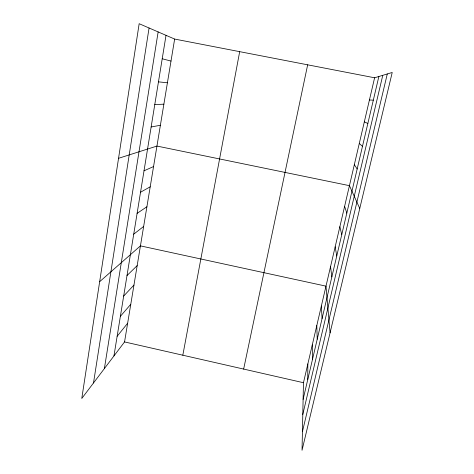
<?xml version="1.0" encoding="UTF-8"?>
<svg xmlns="http://www.w3.org/2000/svg" width="474" height="474" viewBox="0 0 474 474"><rect width="100%" height="100%" fill="white"/><g stroke="black" fill="none" stroke-linecap="round" stroke-linejoin="round"><path stroke-width="0.71" d="M307.745 379.633L307.839 363.931M374.608 77.783L303.461 382.714L302.033 450.3L392.223 72.469L374.608 77.783L174.645 39.064L139.16 23.7L81.777 398.474L124.549 341.926L174.645 39.064M93.502 382.968L149.073 27.99M104.387 368.576L158.144 31.918M113.95 355.933L166.024 35.331M182.822 355.21L239.684 51.654M243.648 369.08L307.662 64.82M303.105 399.398L378.868 76.498M302.785 414.495L382.773 75.319M302.424 431.707L387.282 73.956M117.149 336.262L127.642 323.232M120.39 316.306L130.777 304.284M123.673 296.066L133.952 285.081M127.008 275.53L137.17 265.612M99.659 281.68L140.434 245.87L325.988 286.148L330.076 332.825M133.727 234.168L143.652 226.453M137.11 213.353L146.904 206.765M140.541 192.231L150.205 186.809M144.019 170.806L153.552 166.575M118.547 158.304L156.947 146.063L349.439 185.666L359.76 208.459M151.135 126.991L160.39 125.26M154.773 104.588L163.88 104.167M369.43 99.99L373.316 100.156M158.47 81.854L167.417 82.778M124.549 341.926L303.461 382.714M162.215 58.77L171.007 61.075M364.322 121.877L367.854 123.447M359.286 143.444L362.474 146.383M354.327 164.703L357.171 168.975M344.616 206.326L346.814 213.134M339.864 226.702L341.748 234.719M335.171 246.794L336.753 255.99M330.55 266.607L331.836 276.946M321.36 306.003L322.071 318.564M316.792 325.579L317.224 339.218M312.283 344.888L312.449 359.576"/></g></svg>
